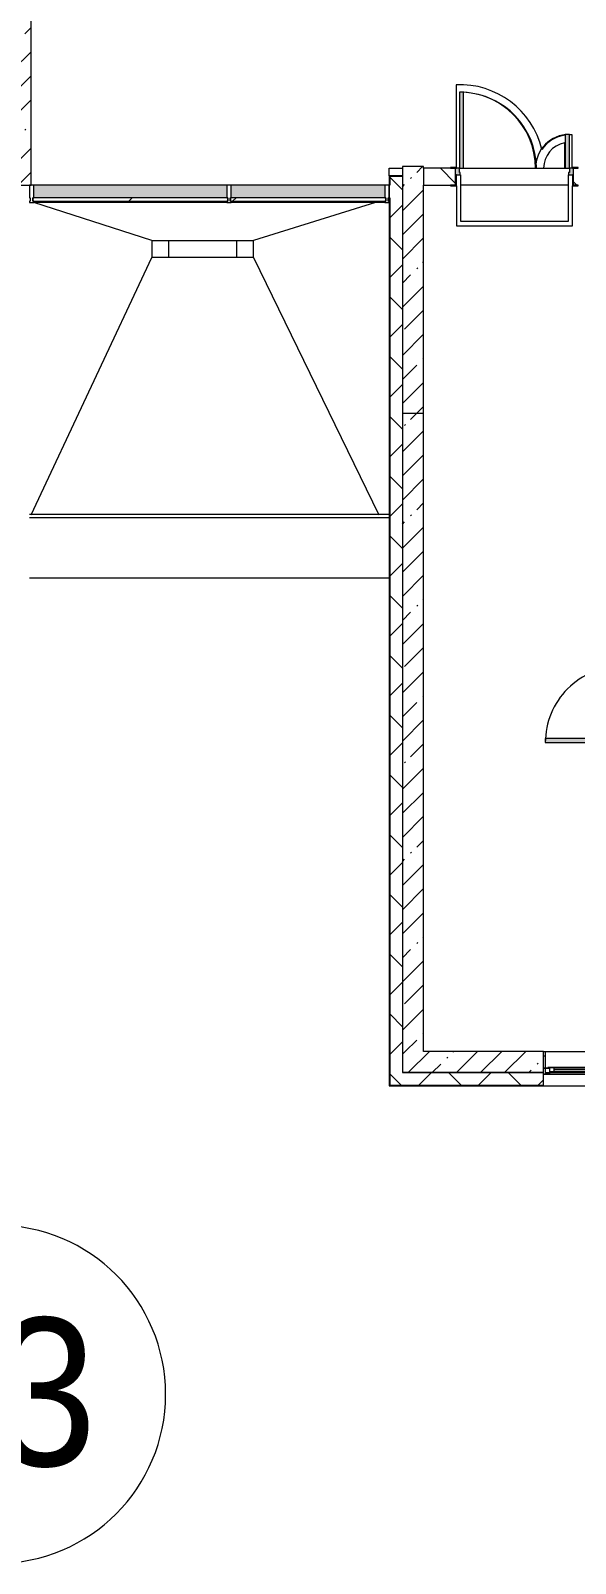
# Model space of a CAD drawing. Header units: millimetres. Extents: x -3129 to 197107, y -8553 to 29000.
# Drawn here: x 155062 to 161502, y -5906 to 12227 of the extents above; entities that cross this region are included whole.
import ezdxf

# ---------------------------------------------------------------- set-up
doc = ezdxf.new("R2010")
doc.units = ezdxf.units.MM
for name, color, linetype, lineweight, true_color in [('A-DOOR-3', 7, 'Continuous', 5, 0xaaaaaa), ('A-DOOR-4', 7, 'Continuous', 5, 0xe2e2e2), ('A-DOOR-FRAM-3', 7, 'Continuous', 5, 0xe2e2e2), ('A-DOOR-FRAM-4', 7, 'Continuous', 5, 0xaaaaaa), ('A-FLOR-3', 7, 'Continuous', 5, 0xaaaaaa), ('A-GLAZ-CWMG-3', 7, 'Continuous', 5, 0x383e42)]:
    doc.layers.add(name, color=color, linetype=linetype, lineweight=lineweight, true_color=true_color)
for name, color, linetype, lineweight in [('A-GENM-1', 7, 'Continuous', 5), ('A-GLAZ-1', 7, 'Continuous', 5), ('A-GLAZ-CURT-2', 7, 'Continuous', 5), ('A-GLAZ-CWMG-4', 7, 'Continuous', 5), ('A-ROOF', 7, 'Continuous', 5), ('A-WALL', 7, 'Continuous', 9), ('A-WALL-6', 7, 'Continuous', 5), ('I-WALL-6', 7, 'Continuous', 5), ('Оси', 7, 'Continuous', 9), ('Оси-1', 7, 'Continuous', 20)]:
    doc.layers.add(name, color=color, linetype=linetype, lineweight=lineweight)
doc.styles.add('Arial_1', font='arial.ttf', dxfattribs={"width": 0.9, "height": 1750})
pattern_1 = [(45, (70097.43, 0), (-353.5534, 353.5534), []), (135, (70097.43, 0), (-353.5534, -353.5534), [])]
pattern_2 = [(45, (70097.43, 0), (-285.1231, 285.1231), []), (45, (70382.56, 0), (-285.1231, 285.1231), [504.031, -100.806, 16.764, -84.042])]

# ---------------------------------------------------------------- blocks, each defined once
blk = doc.blocks.new('120_Окно_СКБ_1Ст - 120_Окно_СКБ_1Ст 900х2500_h_ с форточкой-V147-2_1_1_птичка')
at = {"layer": 'A-GLAZ-1'}
for p, q in [((-450, -127), (-450, -57)), ((-450, -57), (-380, -57)), ((450, -57), (-450, -57)), ((-380, -127), (-450, -127)), ((-450, -127), (-400, -127)), ((-380, -127), (-400, -127)), ((-400, -127), (-400, -137)), ((-400, -137), (400, -137)), ((400, -137), (-400, -137)), ((-380, -57), (-380, -127)), ((380, -87), (-380, -87)), ((-380, -87), (-380, -127)), ((-330, -137), (-330, -87)), ((-330, -107), (330, -107)), ((330, -117), (-330, -117)), ((330, -137), (330, -87)), ((380, -127), (380, -57)), ((380, -57), (450, -57)), ((380, -127), (380, -87)), ((450, -127), (380, -127)), ((400, -127), (380, -127)), ((400, -127), (450, -127)), ((400, -137), (400, -127)), ((450, -57), (450, -127))]:
    blk.add_line(p, q, dxfattribs=at)
blk = doc.blocks.new('110_Дверь_СКБ_2Ст - Д-5_п_ Из игровой в коридор-32215844-2_1_1_птичка')
at = {"layer": 'A-DOOR-4'}
for points in [[(-638, 40), (-588, 40), (-588, 940), (-638, 940)], [(612, 440), (612, 40), (662, 40), (662, 440)]]:
    blk.add_hatch(color=256, dxfattribs=at).paths.add_polyline_path(points)
h = blk.add_hatch(color=256, dxfattribs=at)
h.paths.add_polyline_path([(-688, 40), (-688, -40), (-628, -40), (-628, -10), (-638, -10), (-638, 40)])
h.paths.add_polyline_path([(652, -40), (712, -40), (712, 40), (662, 40), (662, -10), (652, -10)])
at = {"layer": 'A-DOOR-FRAM-3'}
for points in [[(-742, 40), (-672, 40), (-672, 48), (-742, 48)], [(698, 40), (768, 40), (768, 48), (698, 48)], [(-742, -48), (-672, -48), (-672, -40), (-742, -40)], [(698, -48), (768, -48), (768, -40), (698, -40)]]:
    blk.add_hatch(color=256, dxfattribs=at).paths.add_polyline_path(points)
at = {"layer": 'A-DOOR-3'}
for p, q in [((-638, 940), (-638, 40)), ((-588, 940), (-638, 940)), ((-588, 40), (-588, 940)), ((662, 440), (612, 440)), ((612, 440), (612, 40)), ((662, 40), (662, 440)), ((-638, 40), (-588, 40)), ((612, 40), (662, 40))]:
    blk.add_line(p, q, dxfattribs=at)
for centre, radius, start, end in [((-638, 40), 900, 0, 90), ((662, 40), 400, 90, 180)]:
    blk.add_arc(centre, radius, start, end, dxfattribs=at)
at = {"layer": 'A-DOOR-FRAM-4'}
for p, q in [((-672, 48), (-742, 48)), ((-742, 48), (-742, 40)), ((-742, 40), (-672, 40)), ((-638, 40), (-688, 40)), ((-688, 40), (-688, -40)), ((-672, 40), (-672, 48)), ((-638, -10), (-638, 40)), ((662, 40), (662, -10)), ((712, 40), (662, 40)), ((768, 48), (698, 48)), ((698, 48), (698, 40)), ((698, 40), (768, 40)), ((712, -40), (712, 40)), ((768, 40), (768, 48)), ((-672, -40), (-742, -40)), ((-742, -40), (-742, -48)), ((-742, -48), (-672, -48)), ((-688, -40), (-628, -40)), ((-672, -39), (-688, -39)), ((-688, -39), (-688, -40)), ((-688, -40), (-672, -40)), ((-672, -40), (-672, -39)), ((-672, -48), (-672, -40)), ((-628, -10), (-638, -10)), ((-628, -40), (-628, -10)), ((662, -10), (652, -10)), ((652, -10), (652, -40)), ((652, -40), (712, -40)), ((712, -39), (698, -39)), ((698, -39), (698, -40)), ((698, -40), (712, -40)), ((768, -40), (698, -40)), ((698, -40), (698, -48)), ((698, -48), (768, -48)), ((712, -40), (712, -39)), ((768, -48), (768, -40))]:
    blk.add_line(p, q, dxfattribs=at)
blk = doc.blocks.new('110_Дверь_СКБ_2Ст - Д-2а_п_ Из коридора на лестницу-32215207-2_1_1_птичка')
at = {"layer": 'A-DOOR-4'}
for points in [[(-588, 100), (-588, 1000), (-638, 1000), (-638, 100)], [(662, 100), (662, 500), (612, 500), (612, 100)], [(712, -100), (712, 20), (698, 20), (698, -100)]]:
    blk.add_hatch(color=256, dxfattribs=at).paths.add_polyline_path(points)
h = blk.add_hatch(color=256, dxfattribs=at)
h.paths.add_polyline_path([(652, 20), (712, 20), (712, 100), (662, 100), (662, 50), (652, 50)])
h.paths.add_polyline_path([(-688, 20), (-628, 20), (-628, 50), (-638, 50), (-638, 100), (-688, 100)])
at = {"layer": 'A-DOOR-FRAM-3'}
for points in [[(-672, 100), (-672, 108), (-742, 108), (-742, 100)], [(-672, -100), (-672, 20), (-688, 20), (-688, -100)], [(768, 100), (768, 108), (698, 108), (698, 100)], [(-672, -108), (-672, -100), (-742, -100), (-742, -108)], [(768, -108), (768, -100), (698, -100), (698, -108)]]:
    blk.add_hatch(color=256, dxfattribs=at).paths.add_polyline_path(points)
at = {"layer": 'A-DOOR-3'}
for p, q in [((-638, 1000), (-638, 100)), ((-588, 1000), (-638, 1000)), ((-588, 100), (-588, 1000)), ((662, 500), (612, 500)), ((612, 500), (612, 100)), ((662, 100), (662, 500)), ((-638, 100), (-588, 100)), ((612, 100), (662, 100))]:
    blk.add_line(p, q, dxfattribs=at)
for centre, radius, start, end in [((-638, 100), 900, 0, 90), ((662, 100), 400, 90, 180)]:
    blk.add_arc(centre, radius, start, end, dxfattribs=at)
at = {"layer": 'A-DOOR-FRAM-4'}
for p, q in [((-672, 108), (-742, 108)), ((-742, 108), (-742, 100)), ((-742, 100), (-672, 100)), ((-638, 100), (-688, 100)), ((-688, 100), (-688, 20)), ((-688, 20), (-628, 20)), ((-672, 20), (-688, 20)), ((-688, 20), (-688, -100)), ((-672, 100), (-672, 108)), ((-672, -100), (-672, 20)), ((-638, 50), (-638, 100)), ((-628, 50), (-638, 50)), ((-628, 20), (-628, 50)), ((662, 50), (652, 50)), ((652, 50), (652, 20)), ((652, 20), (712, 20)), ((662, 100), (662, 50)), ((712, 100), (662, 100)), ((768, 108), (698, 108)), ((698, 108), (698, 100)), ((698, 100), (768, 100)), ((712, 20), (698, 20)), ((698, 20), (698, -100)), ((712, 20), (712, 100)), ((712, -100), (712, 20)), ((768, 100), (768, 108)), ((-672, -100), (-742, -100)), ((-742, -100), (-742, -108)), ((-742, -108), (-672, -108)), ((-688, -100), (-672, -100)), ((-672, -108), (-672, -100)), ((698, -100), (712, -100)), ((768, -100), (698, -100)), ((698, -100), (698, -108)), ((698, -108), (768, -108)), ((768, -108), (768, -100))]:
    blk.add_line(p, q, dxfattribs=at)
blk = doc.blocks.new('Системная панель - Стекло - 40мм-23946635-2_1_1_птичка')
at = {"layer": 'A-GLAZ-CURT-2'}
h = blk.add_hatch(dxfattribs=at)
h.set_pattern_fill('FP_185', color=256, style=0, pattern_type=2)
h.set_pattern_definition([(45, (-86642.5, -9710), (-1414.214, 1414.214), [1000, -3000]), (45, (-87642.5, -10210), (-1414.214, 1414.214), [3000, -1000]), (45, (-85642.5, -10710), (-1414.214, 1414.214), [1000, -3000])])
h.paths.add_polyline_path([(-99, 0), (1153, 0), (1153, 40), (-1153, 40), (-1153, 0), (-1026, 0)])
for p, q in [((1153, 40), (-1153, 40)), ((-1153, 40), (-1153, 0)), ((-1153, 0), (1153, 0)), ((1153, 0), (1153, 40))]:
    blk.add_line(p, q, dxfattribs=at)
blk = doc.blocks.new('Системная панель - Стекло - 40мм-23946636-2_1_1_птичка')
at = {"layer": 'A-GLAZ-CURT-2'}
h = blk.add_hatch(dxfattribs=at)
h.set_pattern_fill('FP_186', color=256, style=0, pattern_type=2)
h.set_pattern_definition([(45, (-88744.2, -9710), (-1414.214, 1414.214), [1000, -3000]), (45, (-89744.2, -10210), (-1414.214, 1414.214), [3000, -1000]), (45, (-87744.2, -10710), (-1414.214, 1414.214), [1000, -3000])])
h.paths.add_polyline_path([(-346, 0), (919, 0), (919, 40), (-919, 40), (-919, 0), (-809, 0)])
for p, q in [((919, 40), (-919, 40)), ((-919, 40), (-919, 0)), ((-919, 0), (919, 0)), ((919, 0), (919, 40))]:
    blk.add_line(p, q, dxfattribs=at)
blk = doc.blocks.new('Прямоугольный импост - Импост структурный с накладкой - 190мм-23186047-2_1_1_птичка')
at = {"layer": 'A-GLAZ-CWMG-3'}
for points in [[(87285, 10250), (87285, 10400), (85000, 10400), (85000, 10250), (86971, 10250)], [(87285, 10193), (87285, 10210), (85000, 10210), (85000, 10193), (86971, 10193)]]:
    blk.add_hatch(color=256, dxfattribs=at).paths.add_polyline_path(points)
at = {"layer": 'A-GLAZ-CWMG-4'}
for p, q in [((87285, 10400), (85000, 10400)), ((87285, 10193), (85000, 10193))]:
    blk.add_line(p, q, dxfattribs=at)
blk = doc.blocks.new('Прямоугольный импост - Импост структурный с накладкой - 190мм-23186048-2_1_1_птичка')
at = {"layer": 'A-GLAZ-CWMG-3'}
for points in [[(88000, 10250), (88000, 10400), (87335, 10400), (87335, 10250), (87899, 10250)], [(87335, 10193), (88000, 10193), (88000, 10210), (87335, 10210)]]:
    blk.add_hatch(color=256, dxfattribs=at).paths.add_polyline_path(points)
at = {"layer": 'A-GLAZ-CWMG-4'}
for p, q in [((88000, 10400), (87335, 10400)), ((88000, 10193), (87335, 10193))]:
    blk.add_line(p, q, dxfattribs=at)
blk = doc.blocks.new('Прямоугольный импост - Импост структурный с накладкой - 190мм-23186049-2_1_1_птичка')
at = {"layer": 'A-GLAZ-CWMG-3'}
for points in [[(89154, 10250), (89154, 10400), (88000, 10400), (88000, 10250), (88826, 10250)], [(88000, 10193), (89154, 10193), (89154, 10210), (88000, 10210)]]:
    blk.add_hatch(color=256, dxfattribs=at).paths.add_polyline_path(points)
at = {"layer": 'A-GLAZ-CWMG-4'}
for p, q in [((89154, 10400), (88000, 10400)), ((89154, 10193), (88000, 10193))]:
    blk.add_line(p, q, dxfattribs=at)
blk = doc.blocks.new('Прямоугольный импост - Импост структурный с накладкой - 190мм-23946639-2_1_1_птичка')
at = {"layer": 'A-GLAZ-CWMG-4'}
for p, q in [((-50, 0), (-50, 17)), ((-50, 17), (0, 17)), ((-40, 0), (-50, 0)), ((-40, -40), (-40, 0)), ((0, 0), (-10, 0)), ((-10, 0), (-10, -40)), ((0, 17), (0, 0)), ((-50, -190), (-50, -40)), ((-50, -40), (-40, -40)), ((-10, -40), (0, -40)), ((0, -40), (0, -190)), ((0, -190), (-50, -190))]:
    blk.add_line(p, q, dxfattribs=at)
blk = doc.blocks.new('Прямоугольный импост - Импост структурный с накладкой - 190мм-23946641-2_1_1_птичка')
at = {"layer": 'A-GLAZ-CWMG-4'}
for p, q in [((0, 17), (-50, 17)), ((-50, 17), (-50, 0)), ((-50, 0), (-40, 0)), ((-40, 0), (-40, -40)), ((-10, -40), (-10, 0)), ((-10, 0), (0, 0)), ((0, 0), (0, 17)), ((-40, -40), (-50, -40)), ((-50, -40), (-50, -190)), ((0, -40), (-10, -40)), ((0, -190), (0, -40)), ((-50, -190), (0, -190))]:
    blk.add_line(p, q, dxfattribs=at)
blk = doc.blocks.new('Прямоугольный импост - Импост структурный с накладкой - 190мм-23946633-2_1_1_птичка')
at = {"layer": 'A-GLAZ-CWMG-4'}
for p, q in [((-25, 0), (-25, 17)), ((-25, 17), (25, 17)), ((-15, 0), (-25, 0)), ((-15, -40), (-15, 0)), ((25, 0), (15, 0)), ((15, 0), (15, -40)), ((25, 17), (25, 0)), ((-25, -190), (-25, -40)), ((-25, -40), (-15, -40)), ((15, -40), (25, -40)), ((25, -40), (25, -190)), ((25, -190), (-25, -190))]:
    blk.add_line(p, q, dxfattribs=at)
blk = doc.blocks.new('парапет9 - парапет-22867712-2_1_1_птичка')
at = {"layer": 'A-GENM-1'}
for p, q in [((89202, 8002), (84950, 8002)), ((89202, 7964), (84950, 7964)), ((84950, 7255), (89202, 7255))]:
    blk.add_line(p, q, dxfattribs=at)
blk = doc.blocks.new('Ось сетки - D8-29747960-2_1_1_птичка')
at = {"layer": 'Оси-1'}
for start, end in [(360, 180), (180, 360)]:
    blk.add_arc((0, 0), 4, start, end, dxfattribs=at)

msp = doc.modelspace()

# ---------------------------------------------------------------- hatches: boundary and pattern name
at = {"layer": 'A-WALL-6'}
h = msp.add_hatch(dxfattribs=at)
h.set_pattern_fill('FP_124', color=256, style=0, pattern_type=2)
h.set_pattern_definition(pattern_1)
h.paths.add_polyline_path([(159307.4, -100), (159457.4, -100), (159457.4, 10502), (159307.4, 10502), (159307.4, 1965.8)])
h = msp.add_hatch(dxfattribs=at)
h.set_pattern_fill('FP_124', color=256, style=0, pattern_type=2)
h.set_pattern_definition(pattern_1)
h.paths.add_polyline_path([(192314.4, -250), (192927.4, -250), (192927.4, -100), (192127.4, -100), (192127.4, -250)])
h.paths.add_polyline_path([(190459.3, -250), (191227.4, -250), (191227.4, -100), (190327.4, -100), (190327.4, -250)])
h.paths.add_polyline_path([(195096.9, -250), (195177.4, -250), (195177.4, -100), (193827.4, -100), (193827.4, -250), (194169.4, -250)])
h.paths.add_polyline_path([(182627.4, -250), (183777.4, -250), (183777.4, -100), (182627.4, -100)])
h.paths.add_polyline_path([(177474.1, -250), (178127.4, -250), (178127.4, -100), (177227.4, -100), (177227.4, -250)])
h.paths.add_polyline_path([(179027.4, -250), (180327.4, -250), (180327.4, -100), (179027.4, -100)])
h.paths.add_polyline_path([(184677.4, -250), (185727.4, -250), (185727.4, -100), (184677.4, -100)])
h.paths.add_polyline_path([(189427.4, -250), (189427.4, -100), (188027.4, -100), (188027.4, -250), (189068.1, -250)])
h.paths.add_polyline_path([(171908.9, -250), (172977.4, -250), (172977.4, -100), (170927.4, -100), (170927.4, -250), (171827.4, -250)])
h.paths.add_polyline_path([(173877.4, -250), (174927.4, -250), (174927.4, -100), (173877.4, -100)])
h.paths.add_polyline_path([(169127.4, -250), (170027.4, -250), (170027.4, -100), (165777.4, -100), (165777.4, -250), (169126.4, -250)])
h.paths.add_polyline_path([(163727.4, -250), (164877.4, -250), (164877.4, -100), (163727.4, -100)])
h.paths.add_polyline_path([(159307.4, -250), (161127.4, -250), (161127.4, -100), (159307.4, -100)])
h.paths.add_polyline_path([(162170, -250), (162827.4, -250), (162827.4, -100), (162027.4, -100), (162027.4, -250)])
at = {"layer": 'I-WALL-6'}
h = msp.add_hatch(dxfattribs=at)
h.set_pattern_fill('FP_132', color=256, style=0, pattern_type=2)
h.set_pattern_definition(pattern_2)
h.paths.add_polyline_path([(155067.4, 10400), (155067.4, 16300), (154847.4, 16300), (154847.4, 10400)])
h = msp.add_hatch(dxfattribs=at)
h.set_pattern_fill('FP_132', color=256, style=0, pattern_type=2)
h.set_pattern_definition(pattern_2)
h.paths.add_polyline_path([(159707.4, 7700), (159707.4, 10620), (159457.4, 10620), (159457.4, 7700)])
h = msp.add_hatch(dxfattribs=at)
h.set_pattern_fill('FP_135', color=256, style=0, pattern_type=2)
h.set_pattern_definition([(135, (70097.43, 0), (-353.5534, -353.5534), [])])
h.paths.add_polyline_path([(159707.4, 10400), (160082.4, 10400), (160082.4, 10600), (159707.4, 10600)])
h.paths.add_polyline_path([(164307.4, 10400), (164307.4, 10600), (163557.4, 10600), (163561.3, 10400), (163587.4, 10400)])
h.paths.add_polyline_path([(162577.4, 10400), (162607.4, 10400), (162607.4, 10600), (161482.4, 10600), (161482.4, 10400), (162507.4, 10400)])
h = msp.add_hatch(dxfattribs=at)
h.set_pattern_fill('FP_132', color=256, style=0, pattern_type=2)
h.set_pattern_definition(pattern_2)
h.paths.add_polyline_path([(159457.4, 150), (159707.4, 150), (159707.4, 7700), (159457.4, 7700), (159457.4, 1965.8)])
h = msp.add_hatch(dxfattribs=at)
h.set_pattern_fill('FP_132', color=256, style=0, pattern_type=2)
h.set_pattern_definition(pattern_2)
h.paths.add_polyline_path([(161127.4, -100), (161127.4, 150), (159457.4, 150), (159457.4, -100), (159851.2, -100)])

# ---------------------------------------------------------------- linework, layer by layer
at = {"layer": 'A-FLOR-3'}
for p, q in [((160091.9, 11588.1), (160091.9, 10608)), ((161376, 10899.7), (161376, 10600)), ((161466, 10600), (161466, 10993.6)), ((159300.9, 10508.5), (159300.9, 10600)), ((159300.9, 10600), (159457.4, 10600)), ((160147.4, 9970), (160147.4, 10520)), ((160182.4, 10600), (161127.4, 10600)), ((161376, 10600), (161382.4, 10600)), ((161417.4, 10520), (161417.4, 9970)), ((160097.4, 10392), (160097.4, 9920)), ((161467.4, 9920), (161467.4, 10392)), ((160097.4, 9920), (161467.4, 9920)), ((161417.4, 9970), (160147.4, 9970)), ((161127.4, 150), (161148.4, 150))]:
    msp.add_line(p, q, dxfattribs=at)
for centre, radius, start, end in [((160134.4, 10589), 1000, 13.54971, 92.43764), ((160134.4, 10589), 910, 0.6926, 86.97623), ((161432.4, 10600), 395, 97.29578, 145.57769), ((161432.4, 10600), 305, 100.66451, 180), ((161432.4, 10600), 395, 85.12655, 90.00042)]:
    msp.add_arc(centre, radius, start, end, dxfattribs=at)
at = {"layer": 'A-ROOF'}
for p, q in [((156494.9, 9745), (155100.4, 10193)), ((159141.2, 10193), (157694.9, 9745)), ((159299.4, 10242), (159290.9, 10239.4)), ((156494.9, 9745), (156494.9, 9545)), ((156494.9, 9745), (157694.9, 9745)), ((156694.9, 9545), (156694.9, 9745)), ((157494.9, 9745), (157494.9, 9545)), ((157694.9, 9545), (157694.9, 9745)), ((155065.6, 6500.9), (156494.9, 9545)), ((157694.9, 9545), (156494.9, 9545)), ((157694.9, 9545), (159177.3, 6500.9))]:
    msp.add_line(p, q, dxfattribs=at)
at = {"layer": 'A-WALL'}
for p, q in [((159707.4, 10600), (159707.4, 10400)), ((159299.4, 10400), (159307.4, 10400)), ((159457.4, 10505), (159304.4, 10505)), ((159304.4, 10505), (159304.4, 10400)), ((159307.4, 10502), (159307.4, 10400)), ((159457.4, 10502), (159307.4, 10502)), ((159299.4, 10250), (159307.4, 10250)), ((159299.4, 10247), (159304.4, 10247)), ((159304.4, 10247), (159304.4, -253)), ((159307.4, 10250), (159307.4, -250)), ((159304.4, -253), (161127.4, -253)), ((159307.4, -250), (161127.4, -250))]:
    msp.add_line(p, q, dxfattribs=at)
at = {"layer": 'A-WALL-6'}
for p, q in [((159457.4, 10510), (159299.4, 10510)), ((159299.4, 10510), (159299.4, -258)), ((159299.4, 10242), (159290.9, 10242)), ((161127.4, 100), (161147.4, 100)), ((161127.4, -100), (159457.4, -100)), ((161127.4, -258), (161127.4, -100)), ((161147.4, -100), (161147.4, -100)), ((161147.4, -100), (162027.4, -100)), ((159299.4, -258), (164877.4, -258))]:
    msp.add_line(p, q, dxfattribs=at)
at = {"layer": 'I-WALL-6'}
for p, q in [((155067.4, 10400), (155067.4, 13400)), ((159707.4, 10620), (159457.4, 10620)), ((159457.4, 10620), (159457.4, -100)), ((159707.4, 10600), (159707.4, 10620)), ((160027.4, 10600), (159707.4, 10600)), ((161127.4, 10600), (161376, 10600)), ((154847.4, 10400), (155067.4, 10400)), ((159707.4, 10400), (160027.4, 10400)), ((159707.4, 150), (159707.4, 10400)), ((161417.4, 10400), (160147.4, 10400)), ((159457.4, 7700), (159707.4, 7700)), ((161127.4, 150), (159707.4, 150)), ((161127.4, -100), (161127.4, 150)), ((161147.4, 150), (162047.4, 150)), ((161147.4, 150), (161147.4, -100)), ((159457.4, -100), (161127.4, -100))]:
    msp.add_line(p, q, dxfattribs=at)

# ---------------------------------------------------------------- block references
at = {"layer": 'A-DOOR-3'}
msp.add_blockref('110_Дверь_СКБ_2Ст - Д-2а_п_ Из коридора на лестницу-32215207-2_1_1_птичка', (160769.9, 10500), dxfattribs=at)
at = {"layer": 'A-DOOR-3', "rotation": 89.99999999999991}
msp.add_blockref('110_Дверь_СКБ_2Ст - Д-5_п_ Из игровой в коридор-32215844-2_1_1_птичка', (162087.4, 4442.5), dxfattribs=at)
at = {"layer": 'A-GENM-1'}
msp.add_blockref('парапет9 - парапет-22867712-2_1_1_птичка', (70097.4, -1500), dxfattribs=at)
at = {"layer": 'A-GLAZ-1', "rotation": 180}
msp.add_blockref('120_Окно_СКБ_1Ст - 120_Окно_СКБ_1Ст 900х2500_h_ с форточкой-V147-2_1_1_птичка', (161577.4, -175), dxfattribs=at)
at = {"layer": 'A-GLAZ-CURT-2'}
for name, p in [('Системная панель - Стекло - 40мм-23946635-2_1_1_птичка', (156239.9, 10210)), ('Системная панель - Стекло - 40мм-23946636-2_1_1_птичка', (158341.7, 10210))]:
    msp.add_blockref(name, p, dxfattribs=at)
at = {"layer": 'A-GLAZ-CWMG-4', "rotation": 180}
msp.add_blockref('Прямоугольный импост - Импост структурный с накладкой - 190мм-23946641-2_1_1_птичка', (155047.4, 10210), dxfattribs=at)
at = {"layer": 'A-GLAZ-CWMG-4'}
for name in ['Прямоугольный импост - Импост структурный с накладкой - 190мм-23186047-2_1_1_птичка', 'Прямоугольный импост - Импост структурный с накладкой - 190мм-23186048-2_1_1_птичка', 'Прямоугольный импост - Импост структурный с накладкой - 190мм-23186049-2_1_1_птичка']:
    msp.add_blockref(name, (70097.4, 0), dxfattribs=at)
at = {"layer": 'A-GLAZ-CWMG-4', "extrusion": (0, 0, -1), "rotation": 180}
for name, p in [('Прямоугольный импост - Импост структурный с накладкой - 190мм-23946633-2_1_1_птичка', (-157407.4, 10210)), ('Прямоугольный импост - Импост структурный с накладкой - 190мм-23946639-2_1_1_птичка', (-159300.9, 10210))]:
    msp.add_blockref(name, p, dxfattribs=at)
at = {"layer": 'Оси-1', "xscale": 499.9999999999995, "yscale": 499.9999999999995, "zscale": 499.9999999999995}
msp.add_blockref('Ось сетки - D8-29747960-2_1_1_птичка', (154657.4, -3906.3), dxfattribs=at)

# ---------------------------------------------------------------- texts
at = {"layer": 'Оси', "insert": (153394.4, -3003), "char_height": 1750, "width": 3030.379, "attachment_point": 1, "style": 'Arial_1'}
msp.add_mtext('23', dxfattribs=at)

doc.saveas('drawing.dxf')
